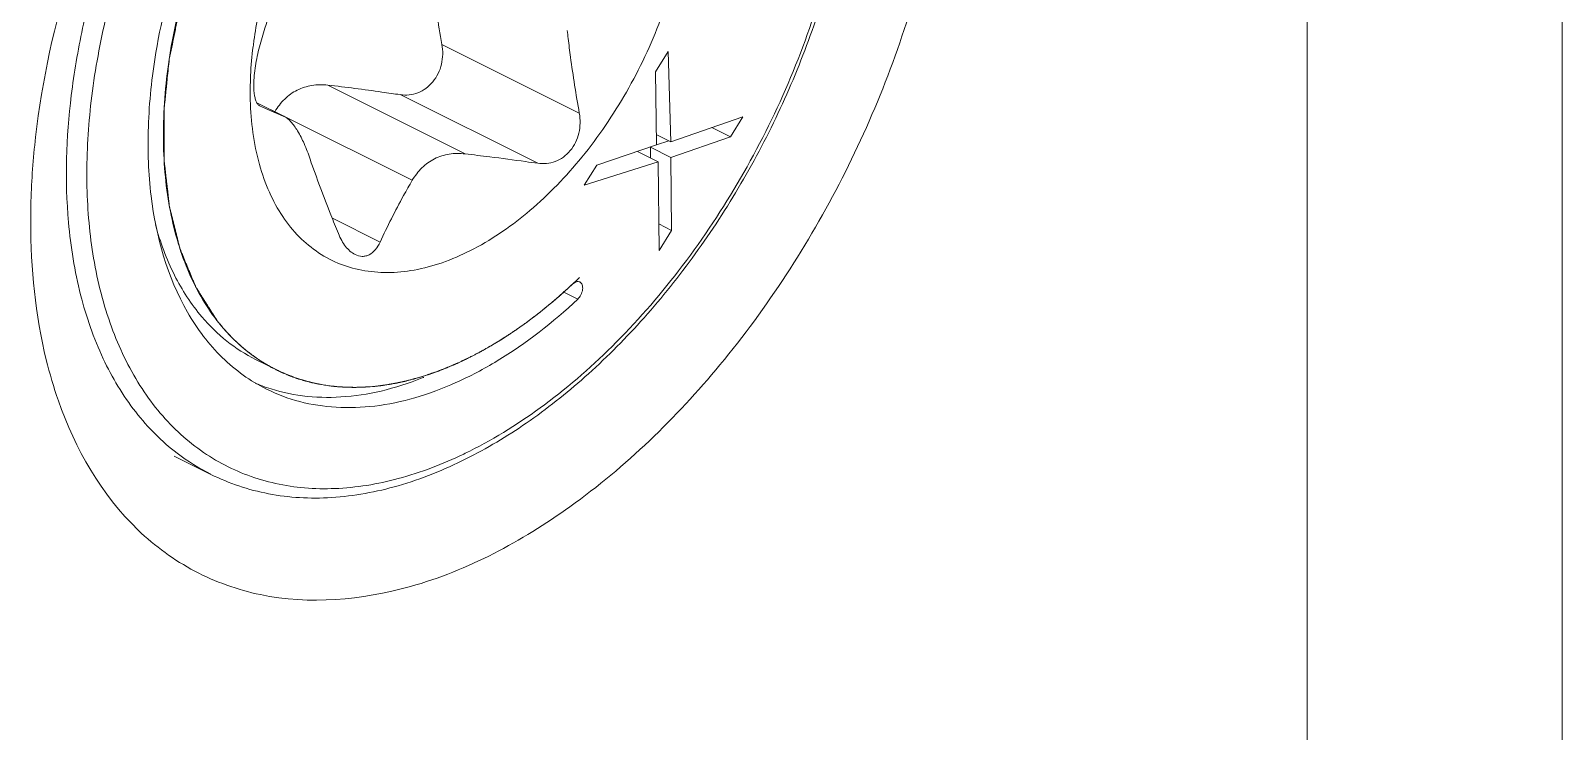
# Model space of a CAD drawing. Header units: millimetres. Extents: x 1177 to 4147, y 93 to 2194.
# Drawn here: x 2709.18 to 2716.61, y 986.17 to 989.56 of the extents above; entities that cross this region are included whole.
import ezdxf

# ---------------------------------------------------------------- set-up
doc = ezdxf.new("R2010")
doc.units = ezdxf.units.MM
doc.header["$LTSCALE"] = 0.1
doc.layers.get('0').update_dxf_attribs({"lineweight": 13})

# ---------------------------------------------------------------- blocks, each defined once
blk = doc.blocks.new('02')
for p, q in [((4650, 530.154), (4650, 1022.056)), ((4648.233, 532.575), (4648.233, 1019.282)), ((4643.193, 1004.359), (4642.242, 1004.834)), ((4643.808, 1004.784), (4643.721, 1004.645)), ((4643.721, 1004.645), (4643.808, 1004.784)), ((4643.808, 1004.784), (4643.826, 1004.16)), ((4643.826, 1004.16), (4643.808, 1004.784)), ((4641.452, 1004.552), (4642.403, 1004.076)), ((4643.721, 1004.645), (4643.727, 1004.139)), ((4643.727, 1004.139), (4643.721, 1004.645)), ((4642.905, 1004.011), (4641.953, 1004.486)), ((4640.961, 1004.429), (4641.146, 1004.336)), ((4640.961, 1004.429), (4641.15, 1004.334)), ((4640.979, 1004.409), (4640.978, 1004.41)), ((4641.15, 1004.334), (4641.146, 1004.336)), ((4641.151, 1004.335), (4642.036, 1003.893)), ((4644.326, 1004.332), (4643.826, 1004.16)), ((4643.826, 1004.16), (4644.326, 1004.332)), ((4644.239, 1004.193), (4644.11, 1004.258)), ((4644.326, 1004.332), (4644.239, 1004.193)), ((4644.239, 1004.193), (4644.326, 1004.332)), ((4643.727, 1004.139), (4643.314, 1003.998)), ((4643.314, 1003.998), (4643.727, 1004.139)), ((4643.826, 1004.16), (4643.726, 1004.21)), ((4643.727, 1004.138), (4643.812, 1004.167)), ((4644.239, 1004.193), (4643.826, 1004.052)), ((4643.826, 1004.052), (4644.239, 1004.193)), ((4643.739, 1004.021), (4643.227, 1003.859)), ((4643.227, 1003.859), (4643.739, 1004.021)), ((4643.739, 1004.021), (4643.597, 1004.092)), ((4643.686, 1004.048), (4643.685, 1004.123)), ((4643.826, 1004.052), (4643.685, 1004.123)), ((4643.739, 1004.021), (4643.745, 1003.407)), ((4643.745, 1003.407), (4643.739, 1004.021)), ((4643.826, 1004.052), (4643.832, 1003.546)), ((4643.832, 1003.546), (4643.826, 1004.052)), ((4643.314, 1003.998), (4643.227, 1003.859)), ((4643.227, 1003.859), (4643.314, 1003.998)), ((4641.813, 1003.465), (4641.483, 1003.63)), ((4643.832, 1003.546), (4643.743, 1003.591)), ((4643.832, 1003.546), (4643.745, 1003.407)), ((4643.745, 1003.407), (4643.832, 1003.546)), ((4643.14, 1003.169), (4643.146, 1003.174)), ((4643.146, 1003.174), (4643.18, 1003.206)), ((4643.18, 1003.206), (4643.195, 1003.22)), ((4643.182, 1003.069), (4643.081, 1003.12)), ((4643.107, 1003.138), (4643.14, 1003.169)), ((4642.802, 1002.89), (4642.812, 1002.898)), ((4640.951, 1002.653), (4641.093, 1002.582)), ((4640.953, 1002.665), (4640.957, 1002.662)), ((4642.455, 1002.678), (4642.46, 1002.68)), ((4642.106, 1002.535), (4642.111, 1002.536)), ((4641.439, 1002.474), (4641.449, 1002.472)), ((4641.737, 1002.463), (4641.762, 1002.465)), ((4641.762, 1002.465), (4641.773, 1002.466)), ((4640.642, 1001.857), (4640.388, 1001.984))]:
    blk.add_line(p, q)
for centre, radius, start, end in [((4649.245, 1005.585), 6.17, 186.1001, 186.6105), ((4643.663, 1004.474), 2.75, 171.9305, 172.7895), ((4643.221, 1004.505), 2.307, 178.8234, 179.9966), ((4643.144, 1004.505), 2.23, 179.9959, 181.4627), ((4635.562, 991.799), 13.724, 65.9909, 66.7516), ((4640.974, 991.402), 12.754, 82.798, 83.5676), ((4641.417, 1003.587), 1.194, 246.9023, 250.9815), ((4641.275, 1004.618), 2.252, 291.654, 291.9145), ((4641.101, 1004.685), 2.982, 295.6855, 296.5666), ((4641.297, 1003.165), 1.462, 232.5669, 243.3973)]:
    blk.add_arc(centre, radius, start, end)
for points, knots in [([(4644.085, 1008.744), (4644.197, 1008.688), (4644.412, 1008.545), (4644.677, 1008.253), (4644.883, 1007.894), (4645.027, 1007.477), (4645.107, 1007.012), (4645.124, 1006.51), (4645.077, 1005.98), (4644.968, 1005.436), (4644.8, 1004.889), (4644.577, 1004.352), (4644.303, 1003.835), (4643.985, 1003.353), (4643.63, 1002.914), (4643.245, 1002.53), (4642.841, 1002.209), (4642.553, 1002.036), (4642.408, 1001.964)], [0, 0, 0, 0, 0.046374, 0.094191, 0.144678, 0.198693, 0.256662, 0.318598, 0.384166, 0.452757, 0.523561, 0.595631, 0.66795, 0.739486, 0.809251, 0.876361, 0.940103, 1, 1, 1, 1]), ([(4642.434, 1002.018), (4642.616, 1002.109), (4642.976, 1002.336), (4643.47, 1002.771), (4643.925, 1003.3), (4644.323, 1003.902), (4644.651, 1004.555), (4644.896, 1005.235), (4645.048, 1005.917), (4645.103, 1006.574), (4645.056, 1007.184), (4644.91, 1007.724), (4644.702, 1008.108), (4644.49, 1008.353), (4644.314, 1008.504), (4644.119, 1008.622), (4643.908, 1008.709), (4643.683, 1008.761), (4643.361, 1008.786), (4642.929, 1008.725), (4642.599, 1008.596), (4642.434, 1008.513)], [0, 0, 0, 0, 0.063265, 0.131823, 0.204585, 0.280032, 0.356417, 0.431911, 0.504761, 0.573445, 0.636852, 0.694489, 0.746724, 0.771287, 0.795134, 0.818602, 0.84206, 0.865879, 0.890399, 0.942508, 1, 1, 1, 1]), ([(4639.428, 1004.192), (4639.519, 1004.982), (4640.019, 1006.526), (4640.971, 1007.841), (4641.555, 1008.376)], [0, 0, 0, 0, 0.501063, 1, 1, 1, 1]), ([(4641.232, 1007.559), (4641.104, 1007.415), (4640.86, 1007.109), (4640.541, 1006.611), (4640.269, 1006.081), (4640.051, 1005.529), (4639.894, 1004.971), (4639.8, 1004.42), (4639.772, 1003.89), (4639.799, 1003.547), (4639.825, 1003.384)], [0, 0, 0, 0, 0.127491, 0.258267, 0.390299, 0.521487, 0.64978, 0.77329, 0.890419, 1, 1, 1, 1]), ([(4641.697, 1007.471), (4641.513, 1007.3), (4641.17, 1006.914), (4640.752, 1006.255), (4640.436, 1005.535), (4640.303, 1005.029), (4640.261, 1004.777)], [0, 0, 0, 0, 0.24258, 0.496701, 0.752531, 1, 1, 1, 1]), ([(4641.732, 1007.366), (4641.552, 1007.199), (4641.218, 1006.821), (4640.813, 1006.174), (4640.512, 1005.469), (4640.39, 1004.974), (4640.353, 1004.729)], [0, 0, 0, 0, 0.243025, 0.497651, 0.753496, 1, 1, 1, 1]), ([(4640.763, 1007.198), (4640.569, 1006.928), (4640.225, 1006.354), (4639.914, 1005.583), (4639.748, 1004.952), (4639.645, 1004.348), (4639.63, 1003.894), (4639.656, 1003.602)], [0, 0, 0, 0, 0.260591, 0.521022, 0.64786, 0.770696, 1, 1, 1, 1]), ([(4641.531, 1007.165), (4641.513, 1007.143), (4641.478, 1007.101), (4641.434, 1007.048), (4641.398, 1007.006), (4641.372, 1006.974), (4641.345, 1006.942), (4641.319, 1006.911), (4641.297, 1006.884), (4641.281, 1006.866), (4641.272, 1006.855), (4641.266, 1006.847), (4641.26, 1006.841), (4641.256, 1006.835), (4641.253, 1006.832), (4641.251, 1006.829), (4641.249, 1006.828), (4641.248, 1006.826), (4641.247, 1006.825), (4641.245, 1006.822), (4641.243, 1006.819), (4641.239, 1006.813), (4641.234, 1006.805), (4641.226, 1006.793), (4641.215, 1006.778), (4641.203, 1006.76), (4641.187, 1006.736), (4641.167, 1006.706), (4641.142, 1006.67), (4641.118, 1006.634), (4641.093, 1006.598), (4641.069, 1006.562), (4641.049, 1006.532), (4641.032, 1006.508), (4641.02, 1006.49), (4641.01, 1006.475), (4641.002, 1006.463), (4640.997, 1006.456), (4640.993, 1006.45), (4640.99, 1006.446), (4640.988, 1006.443), (4640.987, 1006.442), (4640.986, 1006.44), (4640.985, 1006.438), (4640.984, 1006.435), (4640.981, 1006.431), (4640.978, 1006.425), (4640.974, 1006.417), (4640.969, 1006.407), (4640.962, 1006.395), (4640.95, 1006.373), (4640.932, 1006.341), (4640.912, 1006.303), (4640.891, 1006.265), (4640.87, 1006.228), (4640.85, 1006.19), (4640.833, 1006.158), (4640.819, 1006.133), (4640.808, 1006.114), (4640.798, 1006.095), (4640.79, 1006.079), (4640.783, 1006.067), (4640.778, 1006.059), (4640.775, 1006.053), (4640.772, 1006.048), (4640.77, 1006.044), (4640.769, 1006.041), (4640.768, 1006.04), (4640.767, 1006.038), (4640.767, 1006.037), (4640.766, 1006.036), (4640.765, 1006.033), (4640.763, 1006.028), (4640.761, 1006.023), (4640.758, 1006.017), (4640.754, 1006.008), (4640.748, 1005.995), (4640.741, 1005.978), (4640.733, 1005.958), (4640.724, 1005.937), (4640.712, 1005.91), (4640.698, 1005.877), (4640.681, 1005.836), (4640.663, 1005.796), (4640.646, 1005.755), (4640.629, 1005.715), (4640.614, 1005.681), (4640.604, 1005.657), (4640.598, 1005.644), (4640.594, 1005.634), (4640.59, 1005.625), (4640.588, 1005.619), (4640.586, 1005.615), (4640.584, 1005.611), (4640.583, 1005.609), (4640.583, 1005.607), (4640.582, 1005.606), (4640.581, 1005.603), (4640.58, 1005.598), (4640.578, 1005.591), (4640.575, 1005.583), (4640.571, 1005.569), (4640.565, 1005.552), (4640.559, 1005.531), (4640.55, 1005.504), (4640.539, 1005.469), (4640.526, 1005.428), (4640.513, 1005.387), (4640.5, 1005.346), (4640.487, 1005.304), (4640.476, 1005.27), (4640.467, 1005.243), (4640.461, 1005.222), (4640.455, 1005.205), (4640.451, 1005.191), (4640.448, 1005.182), (4640.446, 1005.176), (4640.445, 1005.171), (4640.444, 1005.168), (4640.443, 1005.167), (4640.443, 1005.165), (4640.443, 1005.163), (4640.442, 1005.159), (4640.441, 1005.155), (4640.44, 1005.148), (4640.438, 1005.14), (4640.436, 1005.13), (4640.433, 1005.116), (4640.428, 1005.092), (4640.421, 1005.058), (4640.413, 1005.018), (4640.404, 1004.977), (4640.396, 1004.936), (4640.385, 1004.882), (4640.371, 1004.814), (4640.359, 1004.759), (4640.354, 1004.732)], [0, 0, 0, 0, 0.03125, 0.0625, 0.078125, 0.09375, 0.109375, 0.125, 0.140625, 0.148438, 0.152344, 0.15625, 0.160156, 0.162109, 0.164062, 0.165039, 0.166016, 0.166504, 0.166992, 0.167969, 0.169922, 0.171875, 0.175781, 0.179688, 0.1875, 0.195312, 0.203125, 0.21875, 0.234375, 0.25, 0.265625, 0.28125, 0.296875, 0.304688, 0.3125, 0.320312, 0.324219, 0.328125, 0.330078, 0.332031, 0.333008, 0.333496, 0.333984, 0.334961, 0.335938, 0.337891, 0.339844, 0.34375, 0.347656, 0.351562, 0.359375, 0.375, 0.390625, 0.40625, 0.421875, 0.4375, 0.453125, 0.460938, 0.46875, 0.476562, 0.484375, 0.488281, 0.492188, 0.494141, 0.496094, 0.498047, 0.499023, 0.499512, 0.5, 0.500488, 0.500977, 0.501953, 0.503906, 0.505859, 0.507812, 0.511719, 0.515625, 0.523438, 0.53125, 0.539062, 0.546875, 0.5625, 0.578125, 0.59375, 0.609375, 0.625, 0.640625, 0.648438, 0.652344, 0.65625, 0.660156, 0.662109, 0.664062, 0.665039, 0.666016, 0.666504, 0.666992, 0.667969, 0.669922, 0.671875, 0.675781, 0.679688, 0.6875, 0.695312, 0.703125, 0.71875, 0.734375, 0.75, 0.765625, 0.78125, 0.796875, 0.804688, 0.8125, 0.820312, 0.824219, 0.828125, 0.830078, 0.832031, 0.833008, 0.833496, 0.833984, 0.834961, 0.835938, 0.837891, 0.839844, 0.84375, 0.847656, 0.851562, 0.859375, 0.875, 0.890625, 0.90625, 0.921875, 0.9375, 0.96875, 1, 1, 1, 1]), ([(4645.758, 1006.786), (4645.758, 1006.305), (4645.61, 1005.306), (4645.062, 1003.886), (4644.236, 1002.611), (4643.516, 1001.91), (4643.128, 1001.633)], [0, 0, 0, 0, 0.241612, 0.501416, 0.760461, 1, 1, 1, 1]), ([(4640.94, 1004.86), (4640.957, 1004.982), (4641.009, 1005.227), (4641.129, 1005.588), (4641.292, 1005.938), (4641.425, 1006.159), (4641.498, 1006.265)], [0, 0, 0, 0, 0.241715, 0.492248, 0.746727, 1, 1, 1, 1]), ([(4643.955, 1006.026), (4643.955, 1005.858), (4643.917, 1005.509), (4643.768, 1004.996), (4643.533, 1004.499), (4643.229, 1004.052), (4642.874, 1003.682), (4642.543, 1003.45), (4642.273, 1003.328), (4642.079, 1003.272), (4641.89, 1003.249), (4641.767, 1003.257), (4641.708, 1003.267)], [0, 0, 0, 0, 0.128809, 0.266666, 0.408304, 0.547874, 0.679834, 0.799848, 0.854727, 0.906117, 0.954336, 1, 1, 1, 1]), ([(4642.159, 1005.405), (4642.164, 1005.357), (4642.186, 1005.166), (4642.217, 1004.977), (4642.242, 1004.834)], [0, 0, 0, 0, 0.248696, 1, 1, 1, 1]), ([(4640.979, 1004.817), (4640.991, 1004.861), (4641.042, 1005.035), (4641.098, 1005.208), (4641.146, 1005.336)], [0, 0, 0, 0, 0.24812, 1, 1, 1, 1]), ([(4643.116, 1004.875), (4643.121, 1004.832), (4643.143, 1004.659), (4643.17, 1004.487), (4643.193, 1004.359)], [0, 0, 0, 0, 0.248908, 1, 1, 1, 1]), ([(4640.261, 1004.777), (4640.233, 1004.607), (4640.206, 1004.354), (4640.206, 1004.021), (4640.241, 1003.582), (4640.34, 1003.223), (4640.48, 1002.98)], [0, 0, 0, 0, 0.280512, 0.413971, 0.542335, 1, 1, 1, 1]), ([(4640.915, 1004.553), (4640.915, 1004.575), (4640.918, 1004.664), (4640.926, 1004.753), (4640.934, 1004.82)], [0, 0, 0, 0, 0.245184, 1, 1, 1, 1]), ([(4640.939, 1004.552), (4640.939, 1004.597), (4640.948, 1004.686), (4640.967, 1004.774), (4640.979, 1004.817)], [0, 0, 0, 0, 0.49396, 1, 1, 1, 1]), ([(4642.242, 1004.834), (4642.25, 1004.789), (4642.248, 1004.695), (4642.198, 1004.589), (4642.133, 1004.528), (4642.077, 1004.497), (4642.015, 1004.482), (4641.974, 1004.483), (4641.953, 1004.486)], [0, 0, 0, 0, 0.26219, 0.520208, 0.644916, 0.765571, 0.883413, 1, 1, 1, 1]), ([(4640.353, 1004.729), (4640.327, 1004.552), (4640.299, 1004.209), (4640.339, 1003.716), (4640.46, 1003.281), (4640.601, 1003.029), (4640.684, 1002.922)], [0, 0, 0, 0, 0.284407, 0.546594, 0.784548, 1, 1, 1, 1]), ([(4640.354, 1004.732), (4640.352, 1004.71), (4640.347, 1004.667), (4640.341, 1004.612), (4640.337, 1004.568), (4640.334, 1004.535), (4640.33, 1004.502), (4640.327, 1004.469), (4640.324, 1004.442), (4640.322, 1004.423), (4640.321, 1004.412), (4640.32, 1004.404), (4640.319, 1004.396), (4640.319, 1004.389), (4640.318, 1004.385), (4640.318, 1004.384), (4640.318, 1004.382), (4640.318, 1004.381), (4640.318, 1004.378), (4640.318, 1004.375), (4640.318, 1004.37), (4640.318, 1004.363), (4640.318, 1004.352), (4640.318, 1004.339), (4640.318, 1004.323), (4640.318, 1004.301), (4640.318, 1004.263), (4640.318, 1004.22), (4640.318, 1004.177), (4640.318, 1004.145), (4640.318, 1004.118), (4640.318, 1004.097), (4640.318, 1004.08), (4640.318, 1004.067), (4640.318, 1004.056), (4640.318, 1004.049), (4640.318, 1004.044), (4640.318, 1004.041), (4640.318, 1004.038), (4640.318, 1004.037), (4640.318, 1004.036), (4640.318, 1004.034), (4640.318, 1004.03), (4640.319, 1004.025), (4640.32, 1004.017), (4640.321, 1004.01), (4640.322, 1003.999), (4640.324, 1003.982), (4640.327, 1003.957), (4640.33, 1003.926), (4640.334, 1003.896), (4640.337, 1003.866), (4640.341, 1003.835), (4640.344, 1003.81), (4640.346, 1003.79), (4640.348, 1003.775), (4640.349, 1003.76), (4640.351, 1003.747), (4640.352, 1003.737), (4640.353, 1003.731), (4640.353, 1003.726), (4640.354, 1003.722), (4640.354, 1003.719), (4640.354, 1003.717), (4640.354, 1003.715), (4640.354, 1003.714), (4640.355, 1003.714), (4640.355, 1003.712), (4640.355, 1003.71), (4640.356, 1003.707), (4640.357, 1003.704), (4640.358, 1003.699), (4640.36, 1003.694), (4640.362, 1003.684), (4640.365, 1003.673), (4640.368, 1003.659), (4640.372, 1003.645), (4640.376, 1003.627), (4640.382, 1003.604), (4640.389, 1003.576), (4640.396, 1003.548), (4640.403, 1003.52), (4640.41, 1003.493), (4640.415, 1003.47), (4640.419, 1003.453), (4640.422, 1003.444), (4640.423, 1003.437), (4640.425, 1003.431), (4640.426, 1003.427), (4640.427, 1003.424), (4640.427, 1003.422), (4640.428, 1003.42), (4640.428, 1003.419), (4640.428, 1003.418), (4640.429, 1003.416), (4640.43, 1003.414), (4640.432, 1003.409), (4640.434, 1003.404), (4640.437, 1003.396), (4640.442, 1003.386), (4640.447, 1003.373), (4640.453, 1003.357), (4640.462, 1003.336), (4640.472, 1003.312), (4640.482, 1003.287), (4640.493, 1003.262), (4640.503, 1003.238), (4640.511, 1003.217), (4640.518, 1003.201), (4640.523, 1003.188), (4640.527, 1003.178), (4640.531, 1003.17), (4640.533, 1003.165), (4640.535, 1003.161), (4640.536, 1003.158), (4640.536, 1003.156), (4640.537, 1003.155), (4640.537, 1003.154), (4640.538, 1003.153), (4640.539, 1003.151), (4640.541, 1003.149), (4640.543, 1003.146), (4640.546, 1003.141), (4640.549, 1003.136), (4640.554, 1003.128), (4640.562, 1003.116), (4640.573, 1003.098), (4640.587, 1003.076), (4640.6, 1003.055), (4640.614, 1003.033), (4640.632, 1003.004), (4640.655, 1002.968), (4640.673, 1002.939), (4640.682, 1002.925)], [0, 0, 0, 0, 0.03125, 0.0625, 0.078125, 0.09375, 0.109375, 0.125, 0.140625, 0.148438, 0.152344, 0.15625, 0.160156, 0.164062, 0.165039, 0.166016, 0.166504, 0.166992, 0.167969, 0.169922, 0.171875, 0.175781, 0.179688, 0.1875, 0.195312, 0.203125, 0.21875, 0.25, 0.265625, 0.28125, 0.296875, 0.304688, 0.3125, 0.320312, 0.324219, 0.328125, 0.330078, 0.332031, 0.333008, 0.333496, 0.333984, 0.334961, 0.335938, 0.339844, 0.34375, 0.347656, 0.351562, 0.359375, 0.375, 0.390625, 0.40625, 0.421875, 0.4375, 0.453125, 0.460938, 0.46875, 0.476562, 0.484375, 0.488281, 0.492188, 0.494141, 0.496094, 0.498047, 0.499023, 0.499512, 0.5, 0.500488, 0.500977, 0.501953, 0.503906, 0.505859, 0.507812, 0.511719, 0.515625, 0.523438, 0.53125, 0.539062, 0.546875, 0.5625, 0.578125, 0.59375, 0.609375, 0.625, 0.640625, 0.648438, 0.652344, 0.65625, 0.660156, 0.662109, 0.664062, 0.665039, 0.666016, 0.666504, 0.666992, 0.667969, 0.669922, 0.671875, 0.675781, 0.679688, 0.6875, 0.695312, 0.703125, 0.71875, 0.734375, 0.75, 0.765625, 0.78125, 0.796875, 0.804688, 0.8125, 0.820312, 0.824219, 0.828125, 0.830078, 0.832031, 0.833008, 0.833496, 0.833984, 0.834961, 0.835938, 0.837891, 0.839844, 0.84375, 0.847656, 0.851562, 0.859375, 0.875, 0.890625, 0.90625, 0.921875, 0.9375, 0.96875, 1, 1, 1, 1]), ([(4640.961, 1004.428), (4640.957, 1004.435), (4640.95, 1004.451), (4640.941, 1004.493), (4640.939, 1004.527), (4640.939, 1004.552)], [0, 0, 0, 0, 0.180597, 0.408876, 1, 1, 1, 1]), ([(4641.452, 1004.552), (4641.415, 1004.556), (4641.342, 1004.555), (4641.271, 1004.533), (4641.24, 1004.517)], [0, 0, 0, 0, 0.507703, 1, 1, 1, 1]), ([(4641.953, 1004.486), (4641.911, 1004.492), (4641.744, 1004.516), (4641.577, 1004.538), (4641.452, 1004.552)], [0, 0, 0, 0, 0.254793, 1, 1, 1, 1]), ([(4641.708, 1003.267), (4641.651, 1003.276), (4641.539, 1003.306), (4641.384, 1003.387), (4641.248, 1003.499), (4641.133, 1003.642), (4641.041, 1003.812), (4640.946, 1004.079), (4640.919, 1004.298), (4640.915, 1004.448)], [0, 0, 0, 0, 0.112144, 0.222945, 0.335495, 0.452637, 0.576612, 0.708875, 1, 1, 1, 1]), ([(4641.24, 1004.517), (4641.208, 1004.502), (4641.148, 1004.458), (4641.104, 1004.4), (4641.085, 1004.368)], [0, 0, 0, 0, 0.491676, 1, 1, 1, 1]), ([(4640.978, 1004.41), (4640.976, 1004.411), (4640.969, 1004.415), (4640.964, 1004.422), (4640.961, 1004.428)], [0, 0, 0, 0, 0.214679, 1, 1, 1, 1]), ([(4643.193, 1004.359), (4643.201, 1004.313), (4643.2, 1004.219), (4643.149, 1004.113), (4643.085, 1004.052), (4643.028, 1004.021), (4642.967, 1004.007), (4642.925, 1004.008), (4642.905, 1004.011)], [0, 0, 0, 0, 0.262176, 0.520191, 0.644891, 0.765572, 0.883371, 1, 1, 1, 1]), ([(4641.329, 1004.039), (4641.317, 1004.076), (4641.291, 1004.143), (4641.253, 1004.219), (4641.22, 1004.269), (4641.192, 1004.305), (4641.167, 1004.326), (4641.15, 1004.334)], [0, 0, 0, 0, 0.32919, 0.612775, 0.732587, 0.836651, 1, 1, 1, 1]), ([(4639.394, 1003.604), (4639.394, 1003.652), (4639.397, 1003.848), (4639.411, 1004.044), (4639.428, 1004.192)], [0, 0, 0, 0, 0.244332, 1, 1, 1, 1]), ([(4641.525, 1003.525), (4641.507, 1003.567), (4641.439, 1003.738), (4641.374, 1003.909), (4641.329, 1004.039)], [0, 0, 0, 0, 0.252572, 1, 1, 1, 1]), ([(4642.403, 1004.076), (4642.366, 1004.08), (4642.293, 1004.08), (4642.188, 1004.047), (4642.099, 1003.983), (4642.055, 1003.924), (4642.036, 1003.893)], [0, 0, 0, 0, 0.25391, 0.50015, 0.74593, 1, 1, 1, 1]), ([(4642.905, 1004.011), (4642.877, 1004.015), (4642.766, 1004.03), (4642.656, 1004.045), (4642.573, 1004.056)], [0, 0, 0, 0, 0.252734, 1, 1, 1, 1]), ([(4642.036, 1003.893), (4642.016, 1003.858), (4641.936, 1003.718), (4641.864, 1003.574), (4641.813, 1003.465)], [0, 0, 0, 0, 0.253652, 1, 1, 1, 1]), ([(4639.586, 1002.367), (4639.553, 1002.46), (4639.436, 1002.862), (4639.394, 1003.284), (4639.394, 1003.604)], [0, 0, 0, 0, 0.235162, 1, 1, 1, 1]), ([(4639.656, 1003.602), (4639.671, 1003.433), (4639.723, 1003.109), (4639.877, 1002.663), (4640.068, 1002.343), (4640.253, 1002.134), (4640.355, 1002.044), (4640.408, 1002.004)], [0, 0, 0, 0, 0.280678, 0.538835, 0.776684, 0.889751, 1, 1, 1, 1]), ([(4640.58, 1002.948), (4640.505, 1003.035), (4640.374, 1003.239), (4640.291, 1003.465), (4640.258, 1003.585)], [0, 0, 0, 0, 0.479153, 1, 1, 1, 1]), ([(4641.64, 1003.379), (4641.615, 1003.392), (4641.58, 1003.424), (4641.546, 1003.477), (4641.532, 1003.508), (4641.525, 1003.525)], [0, 0, 0, 0, 0.453872, 0.717726, 1, 1, 1, 1]), ([(4641.813, 1003.465), (4641.805, 1003.446), (4641.784, 1003.412), (4641.748, 1003.381), (4641.715, 1003.368), (4641.681, 1003.364), (4641.655, 1003.371), (4641.64, 1003.379)], [0, 0, 0, 0, 0.285229, 0.534625, 0.650237, 0.763798, 1, 1, 1, 1]), ([(4639.825, 1003.384), (4639.851, 1003.221), (4639.925, 1002.913), (4640.088, 1002.559), (4640.254, 1002.32), (4640.393, 1002.166), (4640.547, 1002.035), (4640.716, 1001.928), (4640.897, 1001.846), (4641.09, 1001.789), (4641.293, 1001.759), (4641.579, 1001.753), (4641.957, 1001.816), (4642.248, 1001.928), (4642.393, 1001.998)], [0, 0, 0, 0, 0.140907, 0.270048, 0.330899, 0.389747, 0.447134, 0.503687, 0.560085, 0.61702, 0.675146, 0.735047, 0.861785, 1, 1, 1, 1]), ([(4641.093, 1002.582), (4641.163, 1002.547), (4641.314, 1002.491), (4641.557, 1002.453), (4641.814, 1002.463), (4642.081, 1002.52), (4642.352, 1002.621), (4642.725, 1002.819), (4642.983, 1003.022), (4643.146, 1003.174)], [0, 0, 0, 0, 0.104259, 0.211285, 0.323471, 0.44259, 0.569716, 0.705237, 1, 1, 1, 1]), ([(4643.146, 1003.174), (4643.15, 1003.178), (4643.158, 1003.184), (4643.172, 1003.191), (4643.185, 1003.193), (4643.194, 1003.19), (4643.197, 1003.189)], [0, 0, 0, 0, 0.295131, 0.558322, 0.789306, 1, 1, 1, 1]), ([(4643.197, 1003.189), (4643.201, 1003.187), (4643.208, 1003.181), (4643.214, 1003.169), (4643.217, 1003.153), (4643.216, 1003.13), (4643.206, 1003.099), (4643.191, 1003.078), (4643.182, 1003.069)], [0, 0, 0, 0, 0.090733, 0.190686, 0.30483, 0.433321, 0.717316, 1, 1, 1, 1]), ([(4641.026, 1002.448), (4641.1, 1002.411), (4641.258, 1002.352), (4641.513, 1002.313), (4641.783, 1002.323), (4642.063, 1002.382), (4642.348, 1002.489), (4642.739, 1002.697), (4643.011, 1002.909), (4643.182, 1003.069)], [0, 0, 0, 0, 0.104259, 0.211285, 0.323471, 0.44259, 0.569716, 0.705237, 1, 1, 1, 1]), ([(4642.812, 1002.898), (4642.818, 1002.902), (4642.826, 1002.908), (4642.835, 1002.915), (4642.841, 1002.919), (4642.845, 1002.922), (4642.849, 1002.925), (4642.852, 1002.927), (4642.854, 1002.929), (4642.855, 1002.929), (4642.856, 1002.93), (4642.856, 1002.931), (4642.858, 1002.932), (4642.86, 1002.933), (4642.863, 1002.936), (4642.867, 1002.939), (4642.873, 1002.943), (4642.881, 1002.949), (4642.891, 1002.957), (4642.899, 1002.963), (4642.905, 1002.968), (4642.911, 1002.973), (4642.922, 1002.981), (4642.935, 1002.991), (4642.946, 1003), (4642.952, 1003.005), (4642.957, 1003.009), (4642.962, 1003.013), (4642.968, 1003.018), (4642.979, 1003.027), (4642.991, 1003.037), (4643.002, 1003.046), (4643.009, 1003.052), (4643.018, 1003.06), (4643.029, 1003.069), (4643.041, 1003.08), (4643.049, 1003.086), (4643.054, 1003.091), (4643.058, 1003.094), (4643.061, 1003.097), (4643.065, 1003.1), (4643.074, 1003.108), (4643.088, 1003.121), (4643.101, 1003.132), (4643.107, 1003.138)], [0, 0, 0, 0, 0.0625, 0.09375, 0.109375, 0.125, 0.140625, 0.15625, 0.160156, 0.164062, 0.166016, 0.167969, 0.171875, 0.179688, 0.1875, 0.203125, 0.21875, 0.25, 0.28125, 0.3125, 0.328125, 0.34375, 0.375, 0.4375, 0.46875, 0.484375, 0.5, 0.515625, 0.53125, 0.5625, 0.625, 0.65625, 0.671875, 0.6875, 0.75, 0.78125, 0.8125, 0.828125, 0.835938, 0.84375, 0.859375, 0.875, 0.9375, 1, 1, 1, 1]), ([(4640.48, 1002.98), (4640.513, 1002.922), (4640.586, 1002.811), (4640.716, 1002.664), (4640.862, 1002.541), (4640.97, 1002.476), (4641.026, 1002.448)], [0, 0, 0, 0, 0.261883, 0.513849, 0.758761, 1, 1, 1, 1]), ([(4640.951, 1002.653), (4640.881, 1002.688), (4640.746, 1002.774), (4640.632, 1002.886), (4640.58, 1002.948)], [0, 0, 0, 0, 0.493509, 1, 1, 1, 1]), ([(4640.682, 1002.925), (4640.687, 1002.919), (4640.694, 1002.91), (4640.704, 1002.898), (4640.71, 1002.891), (4640.715, 1002.885), (4640.718, 1002.881), (4640.72, 1002.878), (4640.722, 1002.875), (4640.727, 1002.87), (4640.733, 1002.863), (4640.741, 1002.855), (4640.747, 1002.848), (4640.752, 1002.842), (4640.755, 1002.839), (4640.757, 1002.836), (4640.759, 1002.834), (4640.76, 1002.833), (4640.762, 1002.831), (4640.764, 1002.829), (4640.768, 1002.825), (4640.774, 1002.819), (4640.781, 1002.812), (4640.788, 1002.804), (4640.794, 1002.798), (4640.798, 1002.794), (4640.802, 1002.79), (4640.805, 1002.788), (4640.806, 1002.786), (4640.807, 1002.785), (4640.808, 1002.784), (4640.81, 1002.783), (4640.812, 1002.781), (4640.815, 1002.778), (4640.819, 1002.774), (4640.825, 1002.769), (4640.832, 1002.763), (4640.838, 1002.756), (4640.844, 1002.751), (4640.847, 1002.748), (4640.85, 1002.746), (4640.851, 1002.745), (4640.853, 1002.743), (4640.855, 1002.742), (4640.858, 1002.739), (4640.862, 1002.736), (4640.868, 1002.731), (4640.876, 1002.724), (4640.885, 1002.717), (4640.892, 1002.711), (4640.897, 1002.707), (4640.899, 1002.705), (4640.902, 1002.703), (4640.905, 1002.701), (4640.909, 1002.698), (4640.916, 1002.693), (4640.924, 1002.687), (4640.937, 1002.677), (4640.946, 1002.67), (4640.953, 1002.665)], [0, 0, 0, 0, 0.0625, 0.09375, 0.125, 0.140625, 0.15625, 0.164062, 0.171875, 0.1875, 0.21875, 0.25, 0.28125, 0.296875, 0.3125, 0.320312, 0.328125, 0.332031, 0.335938, 0.34375, 0.359375, 0.375, 0.40625, 0.4375, 0.453125, 0.46875, 0.484375, 0.492188, 0.496094, 0.5, 0.503906, 0.507812, 0.515625, 0.53125, 0.546875, 0.5625, 0.59375, 0.625, 0.640625, 0.65625, 0.664062, 0.667969, 0.671875, 0.679688, 0.6875, 0.703125, 0.71875, 0.75, 0.78125, 0.8125, 0.820312, 0.828125, 0.835938, 0.84375, 0.859375, 0.875, 0.90625, 0.9375, 1, 1, 1, 1]), ([(4640.684, 1002.922), (4640.74, 1002.851), (4640.864, 1002.72), (4641.014, 1002.621), (4641.093, 1002.582)], [0, 0, 0, 0, 0.508017, 1, 1, 1, 1]), ([(4642.46, 1002.68), (4642.466, 1002.684), (4642.476, 1002.689), (4642.487, 1002.695), (4642.494, 1002.698), (4642.499, 1002.701), (4642.504, 1002.704), (4642.507, 1002.706), (4642.51, 1002.707), (4642.511, 1002.707), (4642.512, 1002.708), (4642.512, 1002.708), (4642.514, 1002.709), (4642.516, 1002.711), (4642.52, 1002.713), (4642.525, 1002.715), (4642.532, 1002.719), (4642.541, 1002.725), (4642.552, 1002.731), (4642.562, 1002.736), (4642.568, 1002.74), (4642.572, 1002.742), (4642.577, 1002.745), (4642.586, 1002.75), (4642.597, 1002.757), (4642.606, 1002.762), (4642.613, 1002.766), (4642.619, 1002.77), (4642.624, 1002.773), (4642.627, 1002.774), (4642.629, 1002.776), (4642.63, 1002.776), (4642.631, 1002.777), (4642.633, 1002.778), (4642.636, 1002.78), (4642.64, 1002.782), (4642.644, 1002.785), (4642.651, 1002.79), (4642.657, 1002.794), (4642.664, 1002.798), (4642.669, 1002.801), (4642.673, 1002.804), (4642.677, 1002.806), (4642.68, 1002.807), (4642.681, 1002.808), (4642.681, 1002.809), (4642.682, 1002.809), (4642.684, 1002.81), (4642.686, 1002.812), (4642.69, 1002.814), (4642.694, 1002.817), (4642.702, 1002.822), (4642.711, 1002.828), (4642.722, 1002.835), (4642.73, 1002.841), (4642.736, 1002.845), (4642.738, 1002.846), (4642.74, 1002.847), (4642.742, 1002.849), (4642.745, 1002.851), (4642.75, 1002.854), (4642.758, 1002.86), (4642.767, 1002.866), (4642.782, 1002.877), (4642.794, 1002.885), (4642.802, 1002.89)], [0, 0, 0, 0, 0.0625, 0.09375, 0.109375, 0.125, 0.140625, 0.15625, 0.160156, 0.164062, 0.166016, 0.167969, 0.171875, 0.179688, 0.1875, 0.203125, 0.21875, 0.25, 0.28125, 0.3125, 0.328125, 0.335938, 0.34375, 0.375, 0.40625, 0.4375, 0.453125, 0.46875, 0.484375, 0.492188, 0.496094, 0.5, 0.503906, 0.507812, 0.515625, 0.53125, 0.546875, 0.5625, 0.59375, 0.609375, 0.625, 0.640625, 0.65625, 0.660156, 0.664062, 0.666016, 0.667969, 0.671875, 0.679688, 0.6875, 0.703125, 0.71875, 0.75, 0.78125, 0.8125, 0.820312, 0.828125, 0.832031, 0.835938, 0.84375, 0.859375, 0.875, 0.90625, 0.9375, 1, 1, 1, 1]), ([(4640.957, 1002.662), (4640.963, 1002.659), (4640.969, 1002.654), (4640.977, 1002.649), (4640.983, 1002.645), (4640.989, 1002.641), (4640.996, 1002.637), (4641.002, 1002.633), (4641.007, 1002.63), (4641.013, 1002.626), (4641.018, 1002.623), (4641.022, 1002.621), (4641.026, 1002.618), (4641.032, 1002.615), (4641.038, 1002.612), (4641.043, 1002.609), (4641.049, 1002.605), (4641.054, 1002.602), (4641.06, 1002.599), (4641.064, 1002.597), (4641.066, 1002.596), (4641.069, 1002.595), (4641.071, 1002.593), (4641.075, 1002.591), (4641.082, 1002.588), (4641.088, 1002.584), (4641.092, 1002.583)], [0, 0, 0, 0, 0.125, 0.15625, 0.1875, 0.25, 0.3125, 0.34375, 0.375, 0.4375, 0.46875, 0.5, 0.53125, 0.5625, 0.625, 0.65625, 0.6875, 0.75, 0.78125, 0.8125, 0.828125, 0.84375, 0.859375, 0.875, 0.9375, 1, 1, 1, 1]), ([(4642.111, 1002.536), (4642.118, 1002.538), (4642.127, 1002.541), (4642.138, 1002.545), (4642.145, 1002.547), (4642.15, 1002.549), (4642.154, 1002.55), (4642.158, 1002.551), (4642.16, 1002.552), (4642.161, 1002.553), (4642.162, 1002.553), (4642.163, 1002.553), (4642.165, 1002.554), (4642.167, 1002.555), (4642.171, 1002.556), (4642.175, 1002.558), (4642.183, 1002.56), (4642.192, 1002.564), (4642.203, 1002.567), (4642.212, 1002.571), (4642.219, 1002.573), (4642.222, 1002.574), (4642.226, 1002.576), (4642.231, 1002.578), (4642.242, 1002.582), (4642.254, 1002.587), (4642.267, 1002.592), (4642.275, 1002.595), (4642.28, 1002.597), (4642.286, 1002.6), (4642.293, 1002.603), (4642.302, 1002.607), (4642.312, 1002.611), (4642.319, 1002.614), (4642.325, 1002.616), (4642.33, 1002.619), (4642.334, 1002.62), (4642.337, 1002.622), (4642.339, 1002.622), (4642.34, 1002.623), (4642.341, 1002.624), (4642.344, 1002.624), (4642.347, 1002.626), (4642.351, 1002.628), (4642.357, 1002.631), (4642.365, 1002.635), (4642.373, 1002.638), (4642.38, 1002.641), (4642.384, 1002.643), (4642.387, 1002.645), (4642.389, 1002.646), (4642.391, 1002.646), (4642.391, 1002.647), (4642.393, 1002.647), (4642.394, 1002.648), (4642.396, 1002.649), (4642.398, 1002.65), (4642.402, 1002.652), (4642.407, 1002.654), (4642.413, 1002.657), (4642.421, 1002.661), (4642.435, 1002.668), (4642.447, 1002.674), (4642.455, 1002.678)], [0, 0, 0, 0, 0.0625, 0.09375, 0.109375, 0.125, 0.140625, 0.15625, 0.160156, 0.164062, 0.166016, 0.167969, 0.171875, 0.179688, 0.1875, 0.203125, 0.21875, 0.25, 0.28125, 0.3125, 0.328125, 0.335938, 0.34375, 0.359375, 0.375, 0.4375, 0.46875, 0.484375, 0.5, 0.515625, 0.53125, 0.5625, 0.59375, 0.609375, 0.625, 0.640625, 0.65625, 0.660156, 0.664062, 0.667969, 0.671875, 0.679688, 0.6875, 0.703125, 0.71875, 0.75, 0.78125, 0.796875, 0.8125, 0.820312, 0.828125, 0.832031, 0.833984, 0.835938, 0.839844, 0.84375, 0.851562, 0.859375, 0.875, 0.890625, 0.90625, 0.9375, 1, 1, 1, 1]), ([(4641.092, 1002.583), (4641.092, 1002.582), (4641.093, 1002.582), (4641.095, 1002.581), (4641.096, 1002.581), (4641.096, 1002.58), (4641.097, 1002.58), (4641.097, 1002.58), (4641.097, 1002.58), (4641.098, 1002.58), (4641.098, 1002.58), (4641.099, 1002.579), (4641.1, 1002.579), (4641.101, 1002.578), (4641.103, 1002.577), (4641.105, 1002.576), (4641.108, 1002.575), (4641.111, 1002.573), (4641.114, 1002.572), (4641.116, 1002.571), (4641.117, 1002.57), (4641.118, 1002.57), (4641.119, 1002.569), (4641.12, 1002.569), (4641.12, 1002.569), (4641.12, 1002.569), (4641.12, 1002.569), (4641.121, 1002.569), (4641.121, 1002.569), (4641.121, 1002.568), (4641.122, 1002.568), (4641.123, 1002.568), (4641.124, 1002.567), (4641.125, 1002.567), (4641.125, 1002.567), (4641.126, 1002.566), (4641.126, 1002.566), (4641.126, 1002.566), (4641.127, 1002.566), (4641.127, 1002.566), (4641.128, 1002.565), (4641.129, 1002.565), (4641.13, 1002.564), (4641.133, 1002.563), (4641.135, 1002.562), (4641.137, 1002.561), (4641.139, 1002.561), (4641.14, 1002.56), (4641.143, 1002.559), (4641.146, 1002.557), (4641.15, 1002.556), (4641.151, 1002.555)], [0, 0, 0, 0, 0.0625, 0.09375, 0.125, 0.140625, 0.15625, 0.164062, 0.167969, 0.171875, 0.179688, 0.1875, 0.203125, 0.21875, 0.25, 0.28125, 0.3125, 0.375, 0.40625, 0.4375, 0.453125, 0.46875, 0.484375, 0.492188, 0.496094, 0.5, 0.503906, 0.507812, 0.515625, 0.53125, 0.546875, 0.5625, 0.59375, 0.625, 0.640625, 0.65625, 0.664062, 0.667969, 0.671875, 0.679688, 0.6875, 0.703125, 0.71875, 0.75, 0.8125, 0.828125, 0.84375, 0.859375, 0.875, 0.9375, 1, 1, 1, 1]), ([(4641.151, 1002.555), (4641.157, 1002.553), (4641.164, 1002.55), (4641.175, 1002.545), (4641.181, 1002.543), (4641.187, 1002.541), (4641.19, 1002.539), (4641.192, 1002.538), (4641.193, 1002.538), (4641.195, 1002.537), (4641.197, 1002.537), (4641.2, 1002.536), (4641.204, 1002.534), (4641.21, 1002.532), (4641.217, 1002.529), (4641.226, 1002.526), (4641.234, 1002.523), (4641.239, 1002.521), (4641.242, 1002.52), (4641.245, 1002.519), (4641.249, 1002.518), (4641.255, 1002.516), (4641.263, 1002.514), (4641.271, 1002.512), (4641.277, 1002.51), (4641.282, 1002.508), (4641.286, 1002.507), (4641.288, 1002.506), (4641.29, 1002.506), (4641.291, 1002.505), (4641.292, 1002.505), (4641.293, 1002.505), (4641.296, 1002.504), (4641.299, 1002.503), (4641.303, 1002.502), (4641.309, 1002.501), (4641.316, 1002.499), (4641.323, 1002.497), (4641.328, 1002.496), (4641.332, 1002.495), (4641.334, 1002.494), (4641.335, 1002.494), (4641.337, 1002.493), (4641.339, 1002.493), (4641.342, 1002.492), (4641.346, 1002.491), (4641.353, 1002.49), (4641.361, 1002.488), (4641.37, 1002.486), (4641.378, 1002.484), (4641.384, 1002.483), (4641.387, 1002.483), (4641.39, 1002.482), (4641.394, 1002.481), (4641.404, 1002.48), (4641.419, 1002.477), (4641.432, 1002.475), (4641.439, 1002.474)], [0, 0, 0, 0, 0.0625, 0.09375, 0.125, 0.140625, 0.15625, 0.164062, 0.167969, 0.171875, 0.179688, 0.1875, 0.203125, 0.21875, 0.25, 0.28125, 0.3125, 0.328125, 0.335938, 0.34375, 0.359375, 0.375, 0.40625, 0.4375, 0.453125, 0.46875, 0.484375, 0.492188, 0.496094, 0.5, 0.503906, 0.507812, 0.515625, 0.53125, 0.546875, 0.5625, 0.59375, 0.625, 0.640625, 0.65625, 0.664062, 0.667969, 0.671875, 0.679688, 0.6875, 0.703125, 0.71875, 0.75, 0.78125, 0.8125, 0.828125, 0.835938, 0.84375, 0.859375, 0.875, 0.9375, 1, 1, 1, 1]), ([(4641.028, 1002.458), (4641.109, 1002.431), (4641.279, 1002.392), (4641.548, 1002.385), (4641.828, 1002.428), (4642.013, 1002.488), (4642.106, 1002.525)], [0, 0, 0, 0, 0.231366, 0.472411, 0.727642, 1, 1, 1, 1]), ([(4641.449, 1002.472), (4641.455, 1002.471), (4641.467, 1002.47), (4641.481, 1002.468), (4641.491, 1002.467), (4641.497, 1002.466), (4641.503, 1002.466), (4641.51, 1002.465), (4641.519, 1002.464), (4641.528, 1002.464), (4641.535, 1002.463), (4641.541, 1002.462), (4641.547, 1002.462), (4641.557, 1002.462), (4641.569, 1002.461), (4641.579, 1002.46), (4641.585, 1002.46), (4641.59, 1002.46), (4641.594, 1002.46), (4641.6, 1002.46), (4641.611, 1002.46), (4641.622, 1002.46), (4641.633, 1002.459), (4641.639, 1002.459), (4641.645, 1002.459), (4641.652, 1002.46), (4641.662, 1002.46), (4641.671, 1002.46), (4641.677, 1002.46), (4641.682, 1002.46), (4641.684, 1002.46), (4641.686, 1002.46), (4641.69, 1002.461), (4641.694, 1002.461), (4641.7, 1002.461), (4641.708, 1002.462), (4641.721, 1002.462), (4641.731, 1002.463), (4641.737, 1002.463)], [0, 0, 0, 0, 0.0625, 0.125, 0.15625, 0.171875, 0.1875, 0.21875, 0.25, 0.28125, 0.3125, 0.328125, 0.34375, 0.375, 0.4375, 0.46875, 0.484375, 0.5, 0.515625, 0.53125, 0.5625, 0.625, 0.65625, 0.671875, 0.6875, 0.71875, 0.75, 0.78125, 0.8125, 0.820312, 0.828125, 0.835938, 0.84375, 0.859375, 0.875, 0.90625, 0.9375, 1, 1, 1, 1]), ([(4641.773, 1002.466), (4641.779, 1002.467), (4641.788, 1002.468), (4641.799, 1002.469), (4641.805, 1002.47), (4641.81, 1002.47), (4641.814, 1002.471), (4641.818, 1002.471), (4641.82, 1002.472), (4641.821, 1002.472), (4641.823, 1002.472), (4641.824, 1002.472), (4641.827, 1002.473), (4641.83, 1002.473), (4641.835, 1002.474), (4641.842, 1002.475), (4641.851, 1002.476), (4641.861, 1002.478), (4641.87, 1002.479), (4641.876, 1002.48), (4641.88, 1002.481), (4641.884, 1002.481), (4641.888, 1002.482), (4641.895, 1002.483), (4641.904, 1002.485), (4641.913, 1002.487), (4641.92, 1002.488), (4641.926, 1002.489), (4641.93, 1002.49), (4641.933, 1002.49), (4641.935, 1002.491), (4641.936, 1002.491), (4641.938, 1002.491), (4641.939, 1002.492), (4641.942, 1002.492), (4641.946, 1002.493), (4641.951, 1002.494), (4641.957, 1002.496), (4641.963, 1002.497), (4641.97, 1002.498), (4641.974, 1002.499), (4641.979, 1002.5), (4641.983, 1002.501), (4641.985, 1002.502), (4641.986, 1002.502), (4641.987, 1002.502), (4641.988, 1002.502), (4641.989, 1002.503), (4641.992, 1002.503), (4641.995, 1002.504), (4642, 1002.505), (4642.007, 1002.507), (4642.016, 1002.51), (4642.027, 1002.512), (4642.035, 1002.514), (4642.041, 1002.516), (4642.043, 1002.516), (4642.045, 1002.517), (4642.046, 1002.517), (4642.05, 1002.518), (4642.055, 1002.52), (4642.062, 1002.522), (4642.072, 1002.525), (4642.087, 1002.529), (4642.098, 1002.532), (4642.106, 1002.535)], [0, 0, 0, 0, 0.0625, 0.09375, 0.109375, 0.125, 0.140625, 0.15625, 0.160156, 0.164062, 0.167969, 0.171875, 0.179688, 0.1875, 0.203125, 0.21875, 0.25, 0.28125, 0.3125, 0.328125, 0.335938, 0.34375, 0.359375, 0.375, 0.40625, 0.4375, 0.453125, 0.46875, 0.484375, 0.492188, 0.496094, 0.5, 0.503906, 0.507812, 0.515625, 0.53125, 0.546875, 0.5625, 0.59375, 0.609375, 0.625, 0.640625, 0.65625, 0.660156, 0.664062, 0.666016, 0.667969, 0.671875, 0.679688, 0.6875, 0.703125, 0.71875, 0.75, 0.78125, 0.8125, 0.820312, 0.828125, 0.832031, 0.835938, 0.84375, 0.859375, 0.875, 0.90625, 0.9375, 1, 1, 1, 1]), ([(4643.128, 1001.633), (4642.793, 1001.393), (4642.114, 1001.024), (4641.158, 1000.939), (4640.519, 1001.167), (4639.968, 1001.568), (4639.701, 1002.036), (4639.586, 1002.367)], [0, 0, 0, 0, 0.287669, 0.529806, 0.642155, 0.754919, 1, 1, 1, 1]), ([(4642.408, 1001.964), (4642.258, 1001.889), (4641.955, 1001.766), (4641.56, 1001.693), (4641.258, 1001.691), (4641.042, 1001.718), (4640.835, 1001.772), (4640.705, 1001.826), (4640.642, 1001.857)], [0, 0, 0, 0, 0.275556, 0.530421, 0.651633, 0.769627, 0.885381, 1, 1, 1, 1])]:
    blk.add_open_spline(points, degree=3, knots=knots)

msp = doc.modelspace()

# ---------------------------------------------------------------- block references
at = {"xscale": 0.7, "yscale": 0.7, "zscale": 0.7}
msp.add_blockref('02', (-538.3909, 286.1124), dxfattribs=at)

doc.saveas('drawing.dxf')
